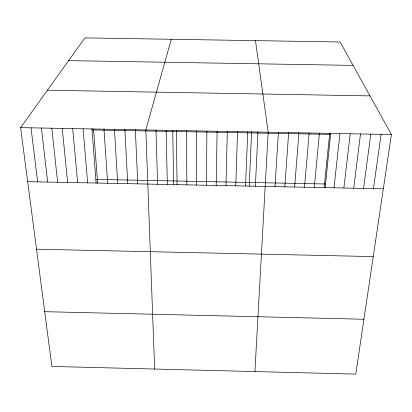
<?xml version="1.0" encoding="UTF-8"?>
<svg xmlns="http://www.w3.org/2000/svg" width="412" height="412" viewBox="0 0 412 412"><rect width="100%" height="100%" fill="white"/><g stroke="black" fill="none" stroke-linecap="round" stroke-linejoin="round"><path stroke-width="0.62" d="M196.627 185.05L196.704 130.908M206.402 185.245L206.901 131.098M216.187 185.441L217.098 131.289M225.977 185.642L227.306 131.474M235.772 185.838L237.518 131.665M245.573 186.033L247.736 131.855M249.239 186.301L251.583 131.655M255.378 186.229L257.964 132.046M254.92 371.567L268.191 132.237L255.486 40.628M275 186.626L278.424 132.427M284.821 186.821L288.668 132.618M294.647 187.022L298.916 132.808M304.483 187.218L309.165 132.999M314.32 187.414L319.424 133.189M324.162 187.615L329.693 133.38M325.161 187.439L330.738 133.127M334.008 187.81L339.962 133.57M343.86 188.011L350.236 133.761M353.723 188.207L360.521 133.952M363.585 188.408L370.805 134.142M373.452 188.603L381.1 134.338M391.4 134.528L355.772 374.111L51.886 366.443L20.6 127.632L84.898 37.889L340.101 41.988L391.4 134.528L20.6 127.632M171.263 39.279L145.817 129.96L154.634 369.034M68.603 60.636L353.074 65.384M47.401 90.228L369.981 95.888M92.025 129.945L330.609 134.384M95.852 179.39L325.516 183.984M27.676 181.656L383.33 188.804M36.524 249.193L373.246 256.588M44.712 311.678L363.93 319.248M31.003 127.828L37.657 181.857M41.411 128.019L47.643 182.058M51.824 128.214L57.634 182.258M62.243 128.41L67.635 182.459M72.666 128.601L77.636 182.66M83.1 128.796L87.643 182.861M91.928 128.688L96.15 183.222M93.539 128.992L97.659 183.062M103.979 129.183L107.676 183.263M114.433 129.378L117.703 183.464M124.888 129.574L127.735 183.664M135.347 129.77L137.768 183.865M155.983 130.151L157.564 184.267M166.154 130.341L167.323 184.463M172.767 130.192L173.673 184.782M176.331 130.527L177.083 184.658M186.518 130.717L186.852 184.854"/></g></svg>
